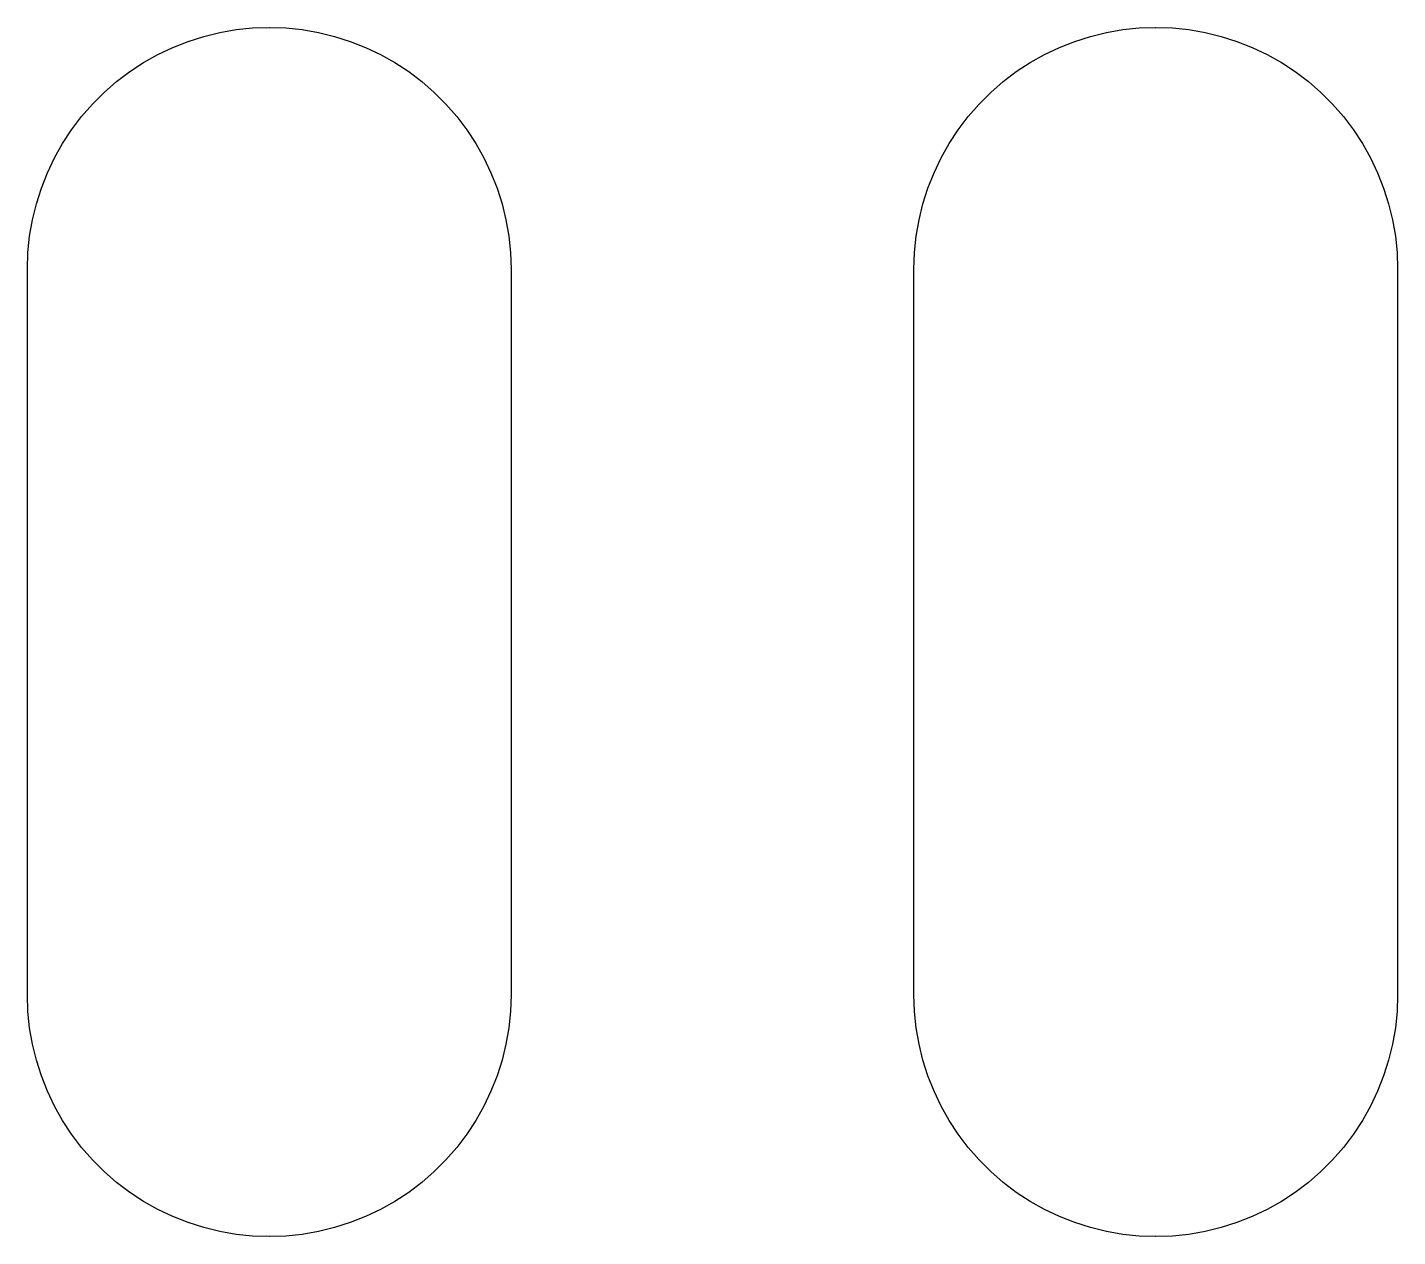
# Model space of a CAD drawing. Header units: metres. Extents: x -109 to 109, y -1 to 43.
# Drawn here: x -97.2 to -90.4, y 8.5 to 14.5 of the extents above; entities that cross this region are included whole.
import ezdxf

# ---------------------------------------------------------------- set-up
doc = ezdxf.new("R2010")
doc.units = ezdxf.units.M
doc.layers.add('CUT', color=1, linetype='Continuous')

msp = doc.modelspace()

# ---------------------------------------------------------------- linework, layer by layer
at = {"layer": 'CUT'}
for points in [[(-95.999, 8.5), (-96.001, 8.5), (-96.001, 8.5), (-96.0828, 8.5028), (-96.1643, 8.5112), (-96.2449, 8.5251), (-96.3245, 8.5445), (-96.4025, 8.5692), (-96.4787, 8.5993), (-96.5526, 8.6344), (-96.624, 8.6746), (-96.6924, 8.7195), (-96.7577, 8.7689), (-96.8194, 8.8227), (-96.8773, 8.8806), (-96.9311, 8.9423), (-96.9805, 9.0076), (-97.0254, 9.076), (-97.0656, 9.1474), (-97.1007, 9.2213), (-97.1308, 9.2975), (-97.1555, 9.3755), (-97.1749, 9.4551), (-97.1888, 9.5357), (-97.1972, 9.6172), (-97.2, 9.699), (-97.2, 9.699), (-97.2, 13.301), (-97.2, 13.301), (-97.1972, 13.3828), (-97.1888, 13.4643), (-97.1749, 13.5449), (-97.1555, 13.6245), (-97.1308, 13.7025), (-97.1007, 13.7787), (-97.0656, 13.8526), (-97.0254, 13.924), (-96.9805, 13.9924), (-96.9311, 14.0577), (-96.8773, 14.1194), (-96.8194, 14.1773), (-96.7577, 14.2311), (-96.6924, 14.2805), (-96.624, 14.3254), (-96.5526, 14.3656), (-96.4787, 14.4007), (-96.4025, 14.4308), (-96.3245, 14.4555), (-96.2449, 14.4749), (-96.1643, 14.4888), (-96.0828, 14.4972), (-96.001, 14.5), (-96.001, 14.5), (-95.999, 14.5), (-95.999, 14.5), (-95.9172, 14.4972), (-95.8357, 14.4888), (-95.7551, 14.4749), (-95.6755, 14.4555), (-95.5975, 14.4308), (-95.5213, 14.4007), (-95.4474, 14.3656), (-95.376, 14.3254), (-95.3076, 14.2805), (-95.2423, 14.2311), (-95.1806, 14.1773), (-95.1227, 14.1194), (-95.0689, 14.0577), (-95.0195, 13.9924), (-94.9746, 13.924), (-94.9344, 13.8526), (-94.8993, 13.7787), (-94.8692, 13.7025), (-94.8445, 13.6245), (-94.8251, 13.5449), (-94.8112, 13.4643), (-94.8028, 13.3828), (-94.8, 13.301), (-94.8, 13.301), (-94.8, 9.699), (-94.8, 9.699), (-94.8028, 9.6172), (-94.8112, 9.5357), (-94.8251, 9.4551), (-94.8445, 9.3755), (-94.8692, 9.2975), (-94.8993, 9.2213), (-94.9344, 9.1474), (-94.9746, 9.076), (-95.0195, 9.0076), (-95.0689, 8.9423), (-95.1227, 8.8806), (-95.1806, 8.8227), (-95.2423, 8.7689), (-95.3076, 8.7195), (-95.376, 8.6746), (-95.4474, 8.6344), (-95.5213, 8.5993), (-95.5975, 8.5692), (-95.6755, 8.5445), (-95.7551, 8.5251), (-95.8357, 8.5112), (-95.9172, 8.5028), (-95.999, 8.5)], [(-91.599, 8.5), (-91.601, 8.5), (-91.601, 8.5), (-91.6828, 8.5028), (-91.7643, 8.5112), (-91.8449, 8.5251), (-91.9245, 8.5445), (-92.0025, 8.5692), (-92.0787, 8.5993), (-92.1526, 8.6344), (-92.224, 8.6746), (-92.2924, 8.7195), (-92.3577, 8.7689), (-92.4194, 8.8227), (-92.4773, 8.8806), (-92.5311, 8.9423), (-92.5805, 9.0076), (-92.6254, 9.076), (-92.6656, 9.1474), (-92.7007, 9.2213), (-92.7308, 9.2975), (-92.7555, 9.3755), (-92.7749, 9.4551), (-92.7888, 9.5357), (-92.7972, 9.6172), (-92.8, 9.699), (-92.8, 9.699), (-92.8, 13.301), (-92.8, 13.301), (-92.7972, 13.3828), (-92.7888, 13.4643), (-92.7749, 13.5449), (-92.7555, 13.6245), (-92.7308, 13.7025), (-92.7007, 13.7787), (-92.6656, 13.8526), (-92.6254, 13.924), (-92.5805, 13.9924), (-92.5311, 14.0577), (-92.4773, 14.1194), (-92.4194, 14.1773), (-92.3577, 14.2311), (-92.2924, 14.2805), (-92.224, 14.3254), (-92.1526, 14.3656), (-92.0787, 14.4007), (-92.0025, 14.4308), (-91.9245, 14.4555), (-91.8449, 14.4749), (-91.7643, 14.4888), (-91.6828, 14.4972), (-91.601, 14.5), (-91.601, 14.5), (-91.599, 14.5), (-91.599, 14.5), (-91.5172, 14.4972), (-91.4357, 14.4888), (-91.3551, 14.4749), (-91.2755, 14.4555), (-91.1975, 14.4308), (-91.1213, 14.4007), (-91.0474, 14.3656), (-90.976, 14.3254), (-90.9076, 14.2805), (-90.8423, 14.2311), (-90.7806, 14.1773), (-90.7227, 14.1194), (-90.6689, 14.0577), (-90.6195, 13.9924), (-90.5746, 13.924), (-90.5344, 13.8526), (-90.4993, 13.7787), (-90.4692, 13.7025), (-90.4445, 13.6245), (-90.4251, 13.5449), (-90.4112, 13.4643), (-90.4028, 13.3828), (-90.4, 13.301), (-90.4, 13.301), (-90.4, 9.699), (-90.4, 9.699), (-90.4028, 9.6172), (-90.4112, 9.5357), (-90.4251, 9.4551), (-90.4445, 9.3755), (-90.4692, 9.2975), (-90.4993, 9.2213), (-90.5344, 9.1474), (-90.5746, 9.076), (-90.6195, 9.0076), (-90.6689, 8.9423), (-90.7227, 8.8806), (-90.7806, 8.8227), (-90.8423, 8.7689), (-90.9076, 8.7195), (-90.976, 8.6746), (-91.0474, 8.6344), (-91.1213, 8.5993), (-91.1975, 8.5692), (-91.2755, 8.5445), (-91.3551, 8.5251), (-91.4357, 8.5112), (-91.5172, 8.5028), (-91.599, 8.5)]]:
    msp.add_lwpolyline(points, close=True, dxfattribs=at)

doc.saveas('drawing.dxf')
